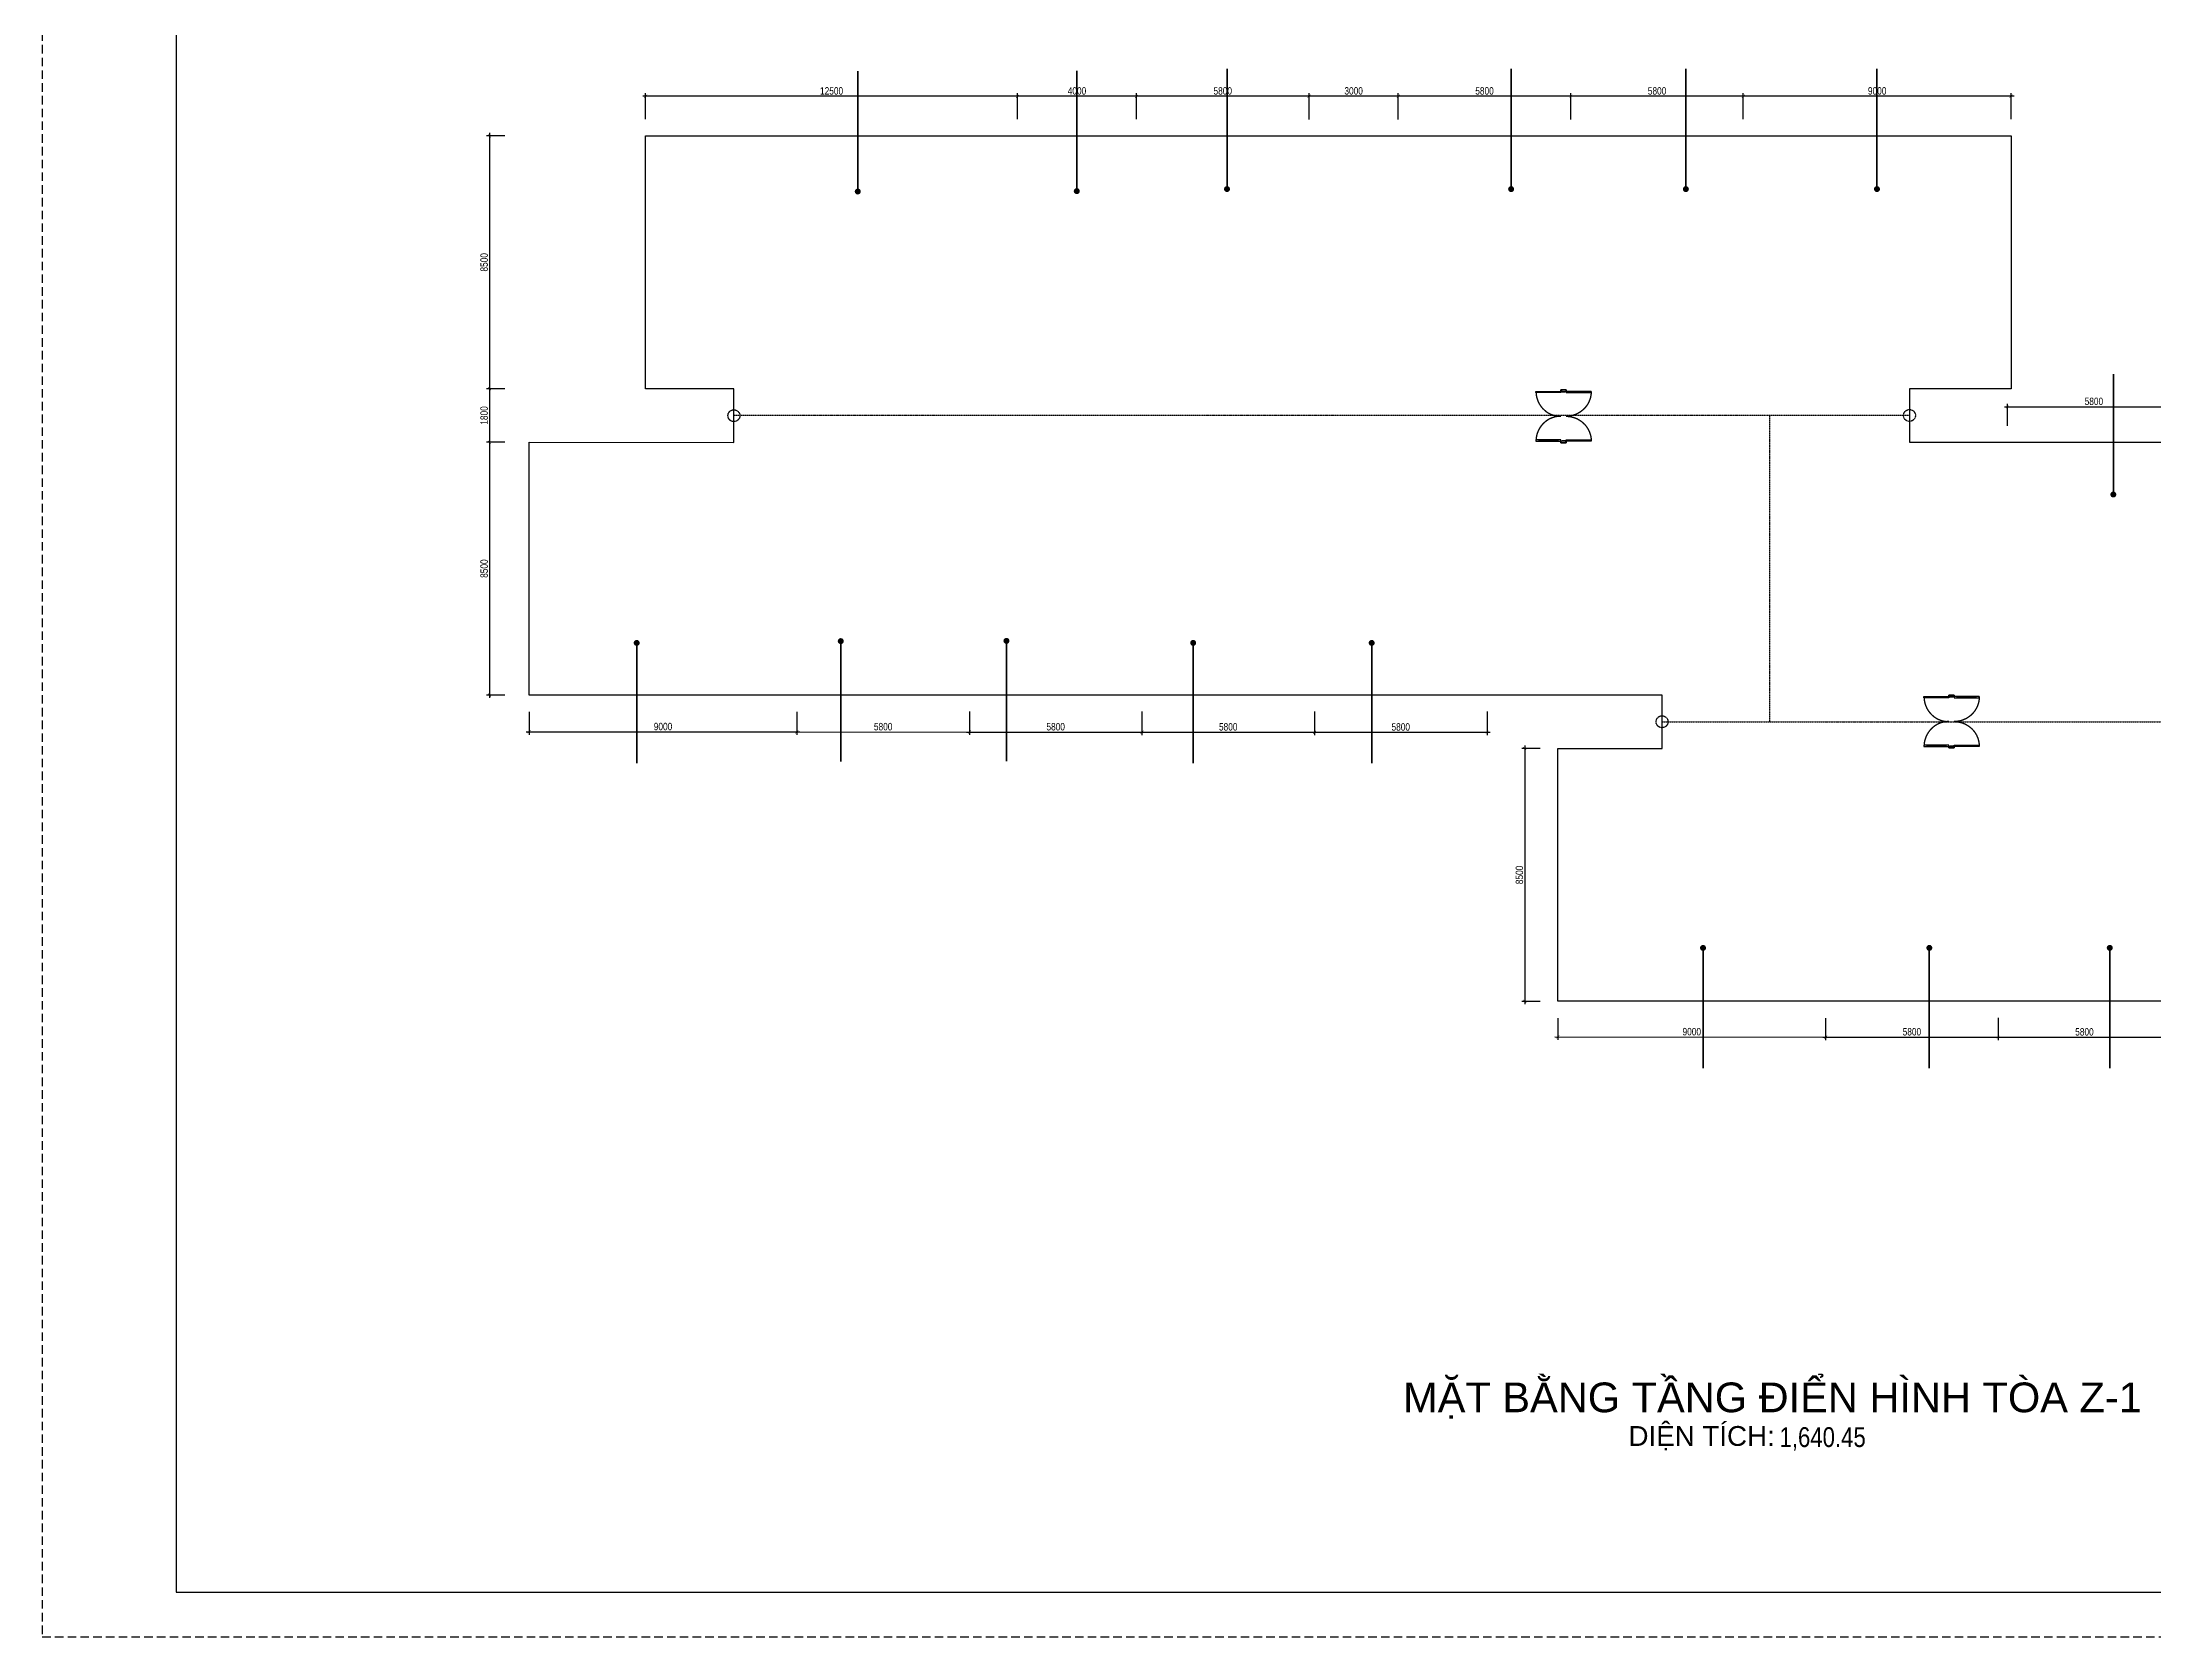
# Model space of a CAD drawing. Header units: millimetres. Extents: x 43 to 126043, y -89269 to -169.
# Drawn here: x 43 to 71025, y -89269 to -35652 of the extents above; entities that cross this region are included whole.
import ezdxf
from ezdxf.enums import TextEntityAlignment as Align

# ---------------------------------------------------------------- set-up
doc = ezdxf.new("R2010")
doc.units = ezdxf.units.MM
doc.linetypes.add('HIDDEN', pattern=[9.525, 6.35, -3.175])
doc.layers.get('0').update_dxf_attribs({"color": 231})
doc.layers.get('DefPoints').update_dxf_attribs({"color": 191})
for name, color, linetype in [('A-DOOR', 142, 'Continuous'), ('MDI-BAO', 1, 'Continuous'), ('S-DIM', 231, 'Continuous')]:
    doc.layers.add(name, color=color, linetype=linetype)
doc.layers.add('A-SHBD', color=7, linetype='Continuous', lineweight=35)
doc.layers.add('A-TEXT', color=255, linetype='Continuous', lineweight=25)
doc.layers.add('MDI-HANHLANG', color=5, linetype='HIDDEN', plot=False)
doc.styles.add('250602-MB CO CAU CĂN HO X1-3A-1$0$style1', font='arial.ttf')
doc.styles.add('VTK_Arial', font='arial.ttf', dxfattribs={"width": 0.8})
doc.dimstyles.new('250602-MB CO CAU CĂN HO X1-3A-1$0$Dim_50', dxfattribs={"dimscale": 50, "dimtxt": 2, "dimasz": 1.5, "dimexe": 1, "dimexo": 0, "dimgap": 1, "dimtad": 1, "dimdec": 0, "dimlfac": -1, "dimzin": 12, "dimdsep": 46, "dimtxsty": '250602-MB CO CAU CĂN HO X1-3A-1$0$style1', "dimblk1": '250602-MB CO CAU CĂN HO X1-3A-1$0$_ARCHTICK', "dimblk2": '250602-MB CO CAU CĂN HO X1-3A-1$0$_ARCHTICK', "dimsah": 1, "dimcen": 1.5, "dimdle": 1.5, "dimclrd": 256, "dimclre": 256, "dimclrt": 2, "dimadec": 1, "dimazin": 3, "dimtm": 1e-09, "dimtfac": 0.416667, "dimtdec": 0, "dimtix": 1, "dimtmove": 2, "dimatfit": 3, "dimfxl": 7, "dimfxlon": 1, "dimtolj": 1, "dimtzin": 0, "dimlwd": -1, "dimlwe": -1, "dimarcsym": 1})
doc.dimstyles.new('A-2.5-DIM100', dxfattribs={"dimscale": 100, "dimtxt": 2.5, "dimasz": 1, "dimexe": 1, "dimexo": 0, "dimgap": 0.5, "dimtad": 1, "dimdec": 0, "dimzin": 12, "dimdsep": 46, "dimtxsty": 'VTK_Arial', "dimblk": 'ARCHTICK', "dimcen": 0, "dimdle": 1, "dimclrd": 256, "dimclre": 256, "dimclrt": 7, "dimadec": 1, "dimazin": 3, "dimtfac": 1, "dimtdec": 0, "dimtmove": 0, "dimatfit": 2, "dimfxl": 20, "dimtolj": 1, "dimtzin": 0, "dimlwd": -1, "dimlwe": -1, "dimarcsym": 0})

# ---------------------------------------------------------------- blocks, each defined once
blk = doc.blocks.new('VTK-A1_BoKhungTen')
at = {"layer": 'DefPoints', "linetype": 'HIDDEN', "ltscale": 0.3}
blk.add_lwpolyline([(0, -594), (840, -594), (840, 0), (0, 0)], close=True, dxfattribs=at)
at = {"layer": 'DefPoints'}
blk.add_lwpolyline([(755, -10), (30, -10), (30, -584), (755, -584)], dxfattribs=at)
blk = doc.blocks.new('*U7')
for p, q in [((-738, -90), (-738, -50)), ((-100, -70), (-738, -70)), ((-100, -90), (-100, -50)), ((-738, -1685), (-738, -1725)), ((-100, -1705), (-738, -1705)), ((-100, -1685), (-100, -1725))]:
    blk.add_line(p, q)
for points in [[(180, 0), (180, -60), (40, -60), (40, -50), (0, -50), (0, 0)], [(0, -50), (0, -90), (-838, -90), (-838, -50)], [(0, -1725), (0, -1685), (-838, -1685), (-838, -1725)], [(180, -1775), (180, -1715), (40, -1715), (40, -1725), (0, -1725), (0, -1775)]]:
    blk.add_lwpolyline(points, close=True)
at = {"linetype": 'HIDDEN', "ltscale": 1000}
for centre, start, end in [((0, -50), 180.00004, 270), ((0, -1725), 90, 179.99996)]:
    blk.add_arc(centre, 838, start, end, dxfattribs=at)
blk = doc.blocks.new('*U8')
for p, q in [((-738, -90), (-738, -50)), ((-100, -70), (-738, -70)), ((-100, -90), (-100, -50)), ((-738, -1685), (-738, -1725)), ((-100, -1705), (-738, -1705)), ((-100, -1685), (-100, -1725))]:
    blk.add_line(p, q)
for points in [[(180, 0), (180, -60), (40, -60), (40, -50), (0, -50), (0, 0)], [(0, -50), (0, -90), (-838, -90), (-838, -50)], [(0, -1725), (0, -1685), (-838, -1685), (-838, -1725)], [(180, -1775), (180, -1715), (40, -1715), (40, -1725), (0, -1725), (0, -1775)]]:
    blk.add_lwpolyline(points, close=True)
at = {"linetype": 'HIDDEN', "ltscale": 1000}
for centre, start, end in [((0, -50), 180.00004, 270), ((0, -1725), 90, 179.99996)]:
    blk.add_arc(centre, 838, start, end, dxfattribs=at)
blk = doc.blocks.new('250602-MB CO CAU CĂN HO X1-3A-1$0$_ARCHTICK')
at = {"color": 0, "linetype": 'ByBlock', "const_width": 0.15}
blk.add_lwpolyline([(-0.5, -0.5), (0.5, 0.5)], dxfattribs=at)
blk = doc.blocks.new('_ArchTick')
at = {"color": 0, "linetype": 'ByBlock', "const_width": 0.15}
blk.add_lwpolyline([(-0.5, -0.5), (0.5, 0.5)], dxfattribs=at)
blk = doc.blocks.new('*D17')
at = {"layer": 'DefPoints', "color": 0, "transparency": 16777216}
for p in [(57228, -37467), (57228, -38235), (66228, -38235)]:
    blk.add_point(p, dxfattribs=at)
at = {"layer": 'S-DIM', "transparency": 16777216}
for p, q in [((66328, -37467), (57128, -37467)), ((57228, -38235), (57228, -37367)), ((66228, -38235), (66228, -37367))]:
    blk.add_line(p, q, dxfattribs=at)
at = {"layer": 'S-DIM', "transparency": 16777216, "xscale": 100, "yscale": 100, "zscale": 100, "rotation": 180}
blk.add_blockref('_ArchTick', (57228, -37467), dxfattribs=at)
at = {"layer": 'S-DIM', "transparency": 16777216, "xscale": 100, "yscale": 100, "zscale": 100}
blk.add_blockref('_ArchTick', (66228, -37467), dxfattribs=at)
at = {"layer": 'S-DIM', "color": 7, "transparency": 16777216, "insert": (61728, -37290), "char_height": 250, "attachment_point": 5, "style": 'VTK_Arial'}
blk.add_mtext('\\A1;9000', dxfattribs=at)
blk = doc.blocks.new('*D18')
at = {"layer": 'DefPoints', "color": 0, "transparency": 16777216}
for p in [(51428, -37467), (51428, -38250), (57228, -38235)]:
    blk.add_point(p, dxfattribs=at)
at = {"layer": 'S-DIM', "transparency": 16777216}
for p, q in [((57328, -37467), (51328, -37467)), ((51428, -38250), (51428, -37367)), ((57228, -38235), (57228, -37367))]:
    blk.add_line(p, q, dxfattribs=at)
at = {"layer": 'S-DIM', "transparency": 16777216, "xscale": 100, "yscale": 100, "zscale": 100, "rotation": 180}
blk.add_blockref('_ArchTick', (51428, -37467), dxfattribs=at)
at = {"layer": 'S-DIM', "transparency": 16777216, "xscale": 100, "yscale": 100, "zscale": 100}
blk.add_blockref('_ArchTick', (57228, -37467), dxfattribs=at)
at = {"layer": 'S-DIM', "color": 7, "transparency": 16777216, "insert": (54328, -37290), "char_height": 250, "attachment_point": 5, "style": 'VTK_Arial'}
blk.add_mtext('\\A1;5800', dxfattribs=at)
blk = doc.blocks.new('*D19')
at = {"layer": 'DefPoints', "color": 0, "transparency": 16777216}
for p in [(45628, -37467), (45628, -38250), (51428, -38250)]:
    blk.add_point(p, dxfattribs=at)
at = {"layer": 'S-DIM', "transparency": 16777216}
for p, q in [((51528, -37467), (45528, -37467)), ((45628, -38250), (45628, -37367)), ((51428, -38250), (51428, -37367))]:
    blk.add_line(p, q, dxfattribs=at)
at = {"layer": 'S-DIM', "transparency": 16777216, "xscale": 100, "yscale": 100, "zscale": 100, "rotation": 180}
blk.add_blockref('_ArchTick', (45628, -37467), dxfattribs=at)
at = {"layer": 'S-DIM', "transparency": 16777216, "xscale": 100, "yscale": 100, "zscale": 100}
blk.add_blockref('_ArchTick', (51428, -37467), dxfattribs=at)
at = {"layer": 'S-DIM', "color": 7, "transparency": 16777216, "insert": (48528, -37290), "char_height": 250, "attachment_point": 5, "style": 'VTK_Arial'}
blk.add_mtext('\\A1;5800', dxfattribs=at)
blk = doc.blocks.new('*D20')
at = {"layer": 'DefPoints', "color": 0, "transparency": 16777216}
for p in [(42628, -37467), (42628, -38250), (45628, -38250)]:
    blk.add_point(p, dxfattribs=at)
at = {"layer": 'S-DIM', "transparency": 16777216}
for p, q in [((45728, -37467), (42528, -37467)), ((42628, -38250), (42628, -37367)), ((45628, -38250), (45628, -37367))]:
    blk.add_line(p, q, dxfattribs=at)
at = {"layer": 'S-DIM', "transparency": 16777216, "xscale": 100, "yscale": 100, "zscale": 100, "rotation": 180}
blk.add_blockref('_ArchTick', (42628, -37467), dxfattribs=at)
at = {"layer": 'S-DIM', "transparency": 16777216, "xscale": 100, "yscale": 100, "zscale": 100}
blk.add_blockref('_ArchTick', (45628, -37467), dxfattribs=at)
at = {"layer": 'S-DIM', "color": 7, "transparency": 16777216, "insert": (44128, -37289), "char_height": 250, "attachment_point": 5, "style": 'VTK_Arial'}
blk.add_mtext('\\A1;3000', dxfattribs=at)
blk = doc.blocks.new('*D21')
at = {"layer": 'DefPoints', "color": 0, "transparency": 16777216}
for p in [(36828, -37467), (36828, -38235), (42628, -38250)]:
    blk.add_point(p, dxfattribs=at)
at = {"layer": 'S-DIM', "transparency": 16777216}
for p, q in [((42728, -37467), (36728, -37467)), ((36828, -38235), (36828, -37367)), ((42628, -38250), (42628, -37367))]:
    blk.add_line(p, q, dxfattribs=at)
at = {"layer": 'S-DIM', "transparency": 16777216, "xscale": 100, "yscale": 100, "zscale": 100, "rotation": 180}
blk.add_blockref('_ArchTick', (36828, -37467), dxfattribs=at)
at = {"layer": 'S-DIM', "transparency": 16777216, "xscale": 100, "yscale": 100, "zscale": 100}
blk.add_blockref('_ArchTick', (42628, -37467), dxfattribs=at)
at = {"layer": 'S-DIM', "color": 7, "transparency": 16777216, "insert": (39728, -37290), "char_height": 250, "attachment_point": 5, "style": 'VTK_Arial'}
blk.add_mtext('\\A1;5800', dxfattribs=at)
blk = doc.blocks.new('*D22')
at = {"layer": 'DefPoints', "color": 0, "transparency": 16777216}
for p in [(32828, -37467), (32828, -38235), (36828, -38235)]:
    blk.add_point(p, dxfattribs=at)
at = {"layer": 'S-DIM', "transparency": 16777216}
for p, q in [((36928, -37467), (32728, -37467)), ((32828, -38235), (32828, -37367)), ((36828, -38235), (36828, -37367))]:
    blk.add_line(p, q, dxfattribs=at)
at = {"layer": 'S-DIM', "transparency": 16777216, "xscale": 100, "yscale": 100, "zscale": 100, "rotation": 180}
blk.add_blockref('_ArchTick', (32828, -37467), dxfattribs=at)
at = {"layer": 'S-DIM', "transparency": 16777216, "xscale": 100, "yscale": 100, "zscale": 100}
blk.add_blockref('_ArchTick', (36828, -37467), dxfattribs=at)
at = {"layer": 'S-DIM', "color": 7, "transparency": 16777216, "insert": (34828, -37290), "char_height": 250, "attachment_point": 5, "style": 'VTK_Arial'}
blk.add_mtext('\\A1;4000', dxfattribs=at)
blk = doc.blocks.new('*D23')
at = {"layer": 'DefPoints', "color": 0, "transparency": 16777216}
for p in [(20328, -37467), (20328, -38235), (32828, -38235)]:
    blk.add_point(p, dxfattribs=at)
at = {"layer": 'S-DIM', "transparency": 16777216}
for p, q in [((32928, -37467), (20228, -37467)), ((20328, -38235), (20328, -37367)), ((32828, -38235), (32828, -37367))]:
    blk.add_line(p, q, dxfattribs=at)
at = {"layer": 'S-DIM', "transparency": 16777216, "xscale": 100, "yscale": 100, "zscale": 100, "rotation": 180}
blk.add_blockref('_ArchTick', (20328, -37467), dxfattribs=at)
at = {"layer": 'S-DIM', "transparency": 16777216, "xscale": 100, "yscale": 100, "zscale": 100}
blk.add_blockref('_ArchTick', (32828, -37467), dxfattribs=at)
at = {"layer": 'S-DIM', "color": 7, "transparency": 16777216, "insert": (26578, -37290), "char_height": 250, "attachment_point": 5, "style": 'VTK_Arial'}
blk.add_mtext('\\A1;12500', dxfattribs=at)
blk = doc.blocks.new('*D24')
at = {"layer": 'DefPoints', "color": 0, "transparency": 16777216}
for p in [(15591, -38802), (15076, -47302), (15591, -47302)]:
    blk.add_point(p, dxfattribs=at)
at = {"layer": 'S-DIM', "transparency": 16777216}
for p, q in [((15591, -38802), (14976, -38802)), ((15076, -38702), (15076, -47402)), ((15591, -47302), (14976, -47302))]:
    blk.add_line(p, q, dxfattribs=at)
at = {"layer": 'S-DIM', "transparency": 16777216, "xscale": 100, "yscale": 100, "zscale": 100}
for p, rotation in [((15076, -38802), 90), ((15076, -47302), 270)]:
    blk.add_blockref('_ArchTick', p, dxfattribs=dict(at, rotation=rotation))
at = {"layer": 'S-DIM', "color": 7, "transparency": 16777216, "insert": (14899, -43052), "char_height": 250, "attachment_point": 5, "rotation": 90, "style": 'VTK_Arial'}
blk.add_mtext('\\A1;8500', dxfattribs=at)
blk = doc.blocks.new('*D25')
at = {"layer": 'DefPoints', "color": 0, "transparency": 16777216}
for p in [(15591, -47302), (15076, -49102), (15591, -49102)]:
    blk.add_point(p, dxfattribs=at)
at = {"layer": 'S-DIM', "transparency": 16777216}
for p, q in [((15591, -47302), (14976, -47302)), ((15076, -47202), (15076, -49202)), ((15591, -49102), (14976, -49102))]:
    blk.add_line(p, q, dxfattribs=at)
at = {"layer": 'S-DIM', "transparency": 16777216, "xscale": 100, "yscale": 100, "zscale": 100}
for p, rotation in [((15076, -47302), 90), ((15076, -49102), 270)]:
    blk.add_blockref('_ArchTick', p, dxfattribs=dict(at, rotation=rotation))
at = {"layer": 'S-DIM', "color": 7, "transparency": 16777216, "insert": (14899, -48202), "char_height": 250, "attachment_point": 5, "rotation": 90, "style": 'VTK_Arial'}
blk.add_mtext('\\A1;1800', dxfattribs=at)
blk = doc.blocks.new('*D26')
at = {"layer": 'DefPoints', "color": 0, "transparency": 16777216}
for p in [(15591, -49102), (15076, -57602), (15591, -57602)]:
    blk.add_point(p, dxfattribs=at)
at = {"layer": 'S-DIM', "transparency": 16777216}
for p, q in [((15591, -49102), (14976, -49102)), ((15076, -49002), (15076, -57702)), ((15591, -57602), (14976, -57602))]:
    blk.add_line(p, q, dxfattribs=at)
at = {"layer": 'S-DIM', "transparency": 16777216, "xscale": 100, "yscale": 100, "zscale": 100}
for p, rotation in [((15076, -49102), 90), ((15076, -57602), 270)]:
    blk.add_blockref('_ArchTick', p, dxfattribs=dict(at, rotation=rotation))
at = {"layer": 'S-DIM', "color": 7, "transparency": 16777216, "insert": (14899, -53352), "char_height": 250, "attachment_point": 5, "rotation": 90, "style": 'VTK_Arial'}
blk.add_mtext('\\A1;8500', dxfattribs=at)
blk = doc.blocks.new('*D27')
at = {"layer": 'DefPoints', "color": 0, "transparency": 16777216}
for p in [(16413, -58163), (25413, -58168), (25412, -58843)]:
    blk.add_point(p, dxfattribs=at)
at = {"layer": 'S-DIM', "transparency": 16777216}
for p, q in [((16413, -58163), (16412, -58938)), ((25413, -58168), (25412, -58943)), ((16312, -58838), (25512, -58843))]:
    blk.add_line(p, q, dxfattribs=at)
at = {"layer": 'S-DIM', "transparency": 16777216, "xscale": 100, "yscale": 100, "zscale": 100}
for p, rotation in [((16412, -58838), 179.9681690146564), ((25412, -58843), 359.9681690146564)]:
    blk.add_blockref('_ArchTick', p, dxfattribs=dict(at, rotation=rotation))
at = {"layer": 'S-DIM', "color": 7, "transparency": 16777216, "insert": (20912, -58663), "char_height": 250, "attachment_point": 5, "rotation": 359.96817, "style": 'VTK_Arial'}
blk.add_mtext('\\A1;9000', dxfattribs=at)
blk = doc.blocks.new('*D28')
at = {"layer": 'DefPoints', "color": 0, "transparency": 16777216}
for p in [(25413, -58168), (31213, -58153), (31212, -58846)]:
    blk.add_point(p, dxfattribs=at)
at = {"layer": 'S-DIM', "transparency": 16777216}
for p, q in [((25413, -58168), (25412, -58943)), ((31213, -58153), (31212, -58946)), ((25312, -58843), (31312, -58846))]:
    blk.add_line(p, q, dxfattribs=at)
at = {"layer": 'S-DIM', "transparency": 16777216, "xscale": 100, "yscale": 100, "zscale": 100}
for p, rotation in [((25412, -58843), 179.9681690146564), ((31212, -58846), 359.9681690146564)]:
    blk.add_blockref('_ArchTick', p, dxfattribs=dict(at, rotation=rotation))
at = {"layer": 'S-DIM', "color": 7, "transparency": 16777216, "insert": (28312, -58667), "char_height": 250, "attachment_point": 5, "rotation": 359.96817, "style": 'VTK_Arial'}
blk.add_mtext('\\A1;5800', dxfattribs=at)
blk = doc.blocks.new('*D29')
at = {"layer": 'DefPoints', "color": 0, "transparency": 16777216}
for p in [(31213, -58153), (37013, -58153), (37012, -58850)]:
    blk.add_point(p, dxfattribs=at)
at = {"layer": 'S-DIM', "transparency": 16777216}
for p, q in [((31213, -58153), (31212, -58946)), ((37013, -58153), (37012, -58950)), ((31112, -58846), (37112, -58850))]:
    blk.add_line(p, q, dxfattribs=at)
at = {"layer": 'S-DIM', "transparency": 16777216, "xscale": 100, "yscale": 100, "zscale": 100}
for p, rotation in [((31212, -58846), 179.9681690146564), ((37012, -58850), 359.9681690146564)]:
    blk.add_blockref('_ArchTick', p, dxfattribs=dict(at, rotation=rotation))
at = {"layer": 'S-DIM', "color": 7, "transparency": 16777216, "insert": (34112, -58670), "char_height": 250, "attachment_point": 5, "rotation": 359.96817, "style": 'VTK_Arial'}
blk.add_mtext('\\A1;5800', dxfattribs=at)
blk = doc.blocks.new('*D30')
at = {"layer": 'DefPoints', "color": 0, "transparency": 16777216}
for p in [(37013, -58153), (42813, -58153), (42812, -58853)]:
    blk.add_point(p, dxfattribs=at)
at = {"layer": 'S-DIM', "transparency": 16777216}
for p, q in [((37013, -58153), (37012, -58950)), ((42813, -58153), (42812, -58953)), ((36912, -58850), (42912, -58853))]:
    blk.add_line(p, q, dxfattribs=at)
at = {"layer": 'S-DIM', "transparency": 16777216, "xscale": 100, "yscale": 100, "zscale": 100}
for p, rotation in [((37012, -58850), 179.9681690146564), ((42812, -58853), 359.9681690146564)]:
    blk.add_blockref('_ArchTick', p, dxfattribs=dict(at, rotation=rotation))
at = {"layer": 'S-DIM', "color": 7, "transparency": 16777216, "insert": (39912, -58674), "char_height": 250, "attachment_point": 5, "rotation": 359.96817, "style": 'VTK_Arial'}
blk.add_mtext('\\A1;5800', dxfattribs=at)
blk = doc.blocks.new('*D31')
at = {"layer": 'DefPoints', "color": 0, "transparency": 16777216}
for p in [(42813, -58153), (48613, -58153), (48612, -58856)]:
    blk.add_point(p, dxfattribs=at)
at = {"layer": 'S-DIM', "transparency": 16777216}
for p, q in [((42813, -58153), (42812, -58953)), ((48613, -58153), (48612, -58956)), ((42712, -58853), (48712, -58856))]:
    blk.add_line(p, q, dxfattribs=at)
at = {"layer": 'S-DIM', "transparency": 16777216, "xscale": 100, "yscale": 100, "zscale": 100}
for p, rotation in [((42812, -58853), 179.9681690146564), ((48612, -58856), 359.9681690146564)]:
    blk.add_blockref('_ArchTick', p, dxfattribs=dict(at, rotation=rotation))
at = {"layer": 'S-DIM', "color": 7, "transparency": 16777216, "insert": (45712, -58677), "char_height": 250, "attachment_point": 5, "rotation": 359.96817, "style": 'VTK_Arial'}
blk.add_mtext('\\A1;5800', dxfattribs=at)
blk = doc.blocks.new('*D32')
at = {"layer": 'DefPoints', "color": 0, "transparency": 16777216}
for p in [(50395, -59402), (49879, -67902), (50395, -67902)]:
    blk.add_point(p, dxfattribs=at)
at = {"layer": 'S-DIM', "transparency": 16777216}
for p, q in [((50395, -59402), (49779, -59402)), ((49879, -59302), (49879, -68002)), ((50395, -67902), (49779, -67902))]:
    blk.add_line(p, q, dxfattribs=at)
at = {"layer": 'S-DIM', "transparency": 16777216, "xscale": 100, "yscale": 100, "zscale": 100}
for p, rotation in [((49879, -59402), 90), ((49879, -67902), 270)]:
    blk.add_blockref('_ArchTick', p, dxfattribs=dict(at, rotation=rotation))
at = {"layer": 'S-DIM', "color": 7, "transparency": 16777216, "insert": (49701, -63652), "char_height": 250, "attachment_point": 5, "rotation": 90, "style": 'VTK_Arial'}
blk.add_mtext('\\A1;8500', dxfattribs=at)
blk = doc.blocks.new('*D33')
at = {"layer": 'DefPoints', "color": 0, "transparency": 16777216}
for p in [(50995, -68463), (59995, -68468), (59995, -69103)]:
    blk.add_point(p, dxfattribs=at)
at = {"layer": 'S-DIM', "transparency": 16777216}
for p, q in [((50995, -68463), (50995, -69198)), ((59995, -68468), (59995, -69203)), ((50895, -69098), (60095, -69103))]:
    blk.add_line(p, q, dxfattribs=at)
at = {"layer": 'S-DIM', "transparency": 16777216, "xscale": 100, "yscale": 100, "zscale": 100}
for p, rotation in [((50995, -69098), 179.9681690146564), ((59995, -69103), 359.9681690146564)]:
    blk.add_blockref('_ArchTick', p, dxfattribs=dict(at, rotation=rotation))
at = {"layer": 'S-DIM', "color": 7, "transparency": 16777216, "insert": (55495, -68923), "char_height": 250, "attachment_point": 5, "rotation": 359.96817, "style": 'VTK_Arial'}
blk.add_mtext('\\A1;9000', dxfattribs=at)
blk = doc.blocks.new('*D34')
at = {"layer": 'DefPoints', "color": 0, "transparency": 16777216}
for p in [(59995, -68468), (65795, -68453), (65795, -69106)]:
    blk.add_point(p, dxfattribs=at)
at = {"layer": 'S-DIM', "transparency": 16777216}
for p, q in [((59995, -68468), (59995, -69203)), ((65795, -68453), (65795, -69206)), ((59895, -69103), (65895, -69106))]:
    blk.add_line(p, q, dxfattribs=at)
at = {"layer": 'S-DIM', "transparency": 16777216, "xscale": 100, "yscale": 100, "zscale": 100}
for p, rotation in [((59995, -69103), 179.9681690146564), ((65795, -69106), 359.9681690146564)]:
    blk.add_blockref('_ArchTick', p, dxfattribs=dict(at, rotation=rotation))
at = {"layer": 'S-DIM', "color": 7, "transparency": 16777216, "insert": (62895, -68927), "char_height": 250, "attachment_point": 5, "rotation": 359.96817, "style": 'VTK_Arial'}
blk.add_mtext('\\A1;5800', dxfattribs=at)
blk = doc.blocks.new('*D35')
at = {"layer": 'DefPoints', "color": 0, "transparency": 16777216}
for p in [(65795, -68453), (71595, -68468), (71595, -69109)]:
    blk.add_point(p, dxfattribs=at)
at = {"layer": 'S-DIM', "transparency": 16777216}
for p, q in [((65795, -68453), (65795, -69206)), ((71595, -68468), (71595, -69209)), ((65695, -69106), (71695, -69109))]:
    blk.add_line(p, q, dxfattribs=at)
at = {"layer": 'S-DIM', "transparency": 16777216, "xscale": 100, "yscale": 100, "zscale": 100}
for p, rotation in [((65795, -69106), 179.9681690146564), ((71595, -69109), 359.9681690146564)]:
    blk.add_blockref('_ArchTick', p, dxfattribs=dict(at, rotation=rotation))
at = {"layer": 'S-DIM', "color": 7, "transparency": 16777216, "insert": (68695, -68930), "char_height": 250, "attachment_point": 5, "rotation": 359.96817, "style": 'VTK_Arial'}
blk.add_mtext('\\A1;5800', dxfattribs=at)
blk = doc.blocks.new('*D41')
at = {"layer": 'DefPoints', "color": 0, "transparency": 16777216}
for p in [(71913, -47907), (66113, -48550), (71913, -48550)]:
    blk.add_point(p, dxfattribs=at)
at = {"layer": 'S-DIM', "transparency": 16777216}
for p, q in [((66013, -47907), (72013, -47907)), ((66113, -48550), (66113, -47807)), ((71913, -48550), (71913, -47807))]:
    blk.add_line(p, q, dxfattribs=at)
at = {"layer": 'S-DIM', "transparency": 16777216, "xscale": 100, "yscale": 100, "zscale": 100, "rotation": 180}
blk.add_blockref('_ArchTick', (66113, -47907), dxfattribs=at)
at = {"layer": 'S-DIM', "transparency": 16777216, "xscale": 100, "yscale": 100, "zscale": 100}
blk.add_blockref('_ArchTick', (71913, -47907), dxfattribs=at)
at = {"layer": 'S-DIM', "color": 7, "transparency": 16777216, "insert": (69013, -47729), "char_height": 250, "attachment_point": 5, "style": 'VTK_Arial'}
blk.add_mtext('\\A1;5800', dxfattribs=at)

msp = doc.modelspace()

# ---------------------------------------------------------------- linework, layer by layer
at = {"layer": 'MDI-BAO', "elevation": 0}
msp.add_lwpolyline([(20327.9, -38801.7), (66227.9, -38801.7), (66227.7, -47301.7), (62812.7, -47301.7), (62812.7, -49101.7), (97712.7, -49101.7), (97712.7, -57601.7), (93347, -57601.7), (93347, -59401.7), (100195.2, -59401.7), (100195.2, -67901.7), (50995.2, -67901.7), (50995.2, -59401.7), (54495.2, -59401.7), (54495.2, -57601.7), (16412.7, -57601.7), (16412.7, -49101.7), (23295.8, -49109.1), (23294, -47311.1), (20327.9, -47301.7)], close=True, dxfattribs=at)
at = {"layer": 'MDI-HANHLANG'}
for p, q in [((62812.7, -48201.7), (23294.9, -48201.7)), ((58112.7, -48201.7), (58112.7, -58501.7)), ((54495.2, -58501.7), (93347, -58501.7))]:
    msp.add_line(p, q, dxfattribs=at)
for centre in [(23294.9, -48210.1), (62812.7, -48201.7), (54495.2, -58501.7)]:
    msp.add_circle(centre, 200, dxfattribs=at)

# ---------------------------------------------------------------- block references
at = {"layer": 'A-DOOR'}
for p in [(51094.7, -47341.9), (64138.9, -57607.4)]:
    msp.add_blockref('*U8', p, dxfattribs=at)
at = {"layer": 'A-DOOR', "xscale": -1}
for p in [(51274.7, -47341.9), (64318.9, -57607.4)]:
    msp.add_blockref('*U7', p, dxfattribs=at)
at = {"layer": 'DefPoints', "xscale": 150, "yscale": 150, "zscale": 150}
msp.add_blockref('VTK-A1_BoKhungTen', (43.4, -168.9), dxfattribs=at)

# ---------------------------------------------------------------- texts
at = {"layer": 'A-TEXT', "style": 'VTK_Arial'}
msp.add_text('MẶT BẰNG TẦNG ĐIỂN HÌNH TÒA Z-1', height=1000, dxfattribs=at).set_placement((58207.2, -81719.1), align=Align.CENTER)
msp.add_text('DIỆN TÍCH:', height=666.67, dxfattribs=at).set_placement((53368.8, -82850.2))
at = {"layer": 'A-TEXT', "style": 'VTK_Arial', "width": 0.8}
msp.add_text('1,640.45', height=666.67, dxfattribs=at).set_placement((58443.9, -82888.1))

# ---------------------------------------------------------------- dimensions: what is measured, and where the dimension line sits
at = {"layer": 'S-DIM'}
for base, p1, p2, picture, middle in [((20327.9, -37467.1), (32827.9, -38235.1), (20327.9, -38235.1), '*D23', (26577.9, -37289.5)), ((32827.9, -37467.1), (36827.9, -38235.1), (32827.9, -38235.1), '*D22', (34827.9, -37289.5)), ((36827.9, -37467.1), (42627.9, -38250.1), (36827.9, -38235.1), '*D21', (39727.9, -37289.5)), ((42627.9, -37467.1), (45627.9, -38250.1), (42627.9, -38250.1), '*D20', (44127.9, -37289.4)), ((45627.9, -37467.1), (51427.9, -38250.1), (45627.9, -38250.1), '*D19', (48527.9, -37289.5)), ((51427.9, -37467.1), (57227.9, -38235.1), (51427.9, -38250.1), '*D18', (54327.9, -37289.5))]:
    dim = msp.add_linear_dim(base=base, p1=p1, p2=p2, dimstyle='A-2.5-DIM100', override={"dimpost": '\\X', "dimtmove": 1}, dxfattribs=at)
    dim.commit()
    dim.dimension.update_dxf_attribs({"geometry": picture, "text_midpoint": middle})
for p1, p2, distance, picture, middle in [((66227.9, -38235.1), (57227.9, -38235.1), -768, '*D17', (61727.9, -37289.5)), ((15591.2, -38801.7), (15591.2, -47301.7), -514.9, '*D24', (14898.7, -43051.7)), ((66112.7, -48550.1), (71912.7, -48550.1), 643.6, '*D41', (69012.7, -47728.9)), ((16412.7, -58163.3), (25412.7, -58168.3), -674.9, '*D27', (20912.4, -58663)), ((50395.2, -59401.7), (50395.2, -67901.7), -516.6, '*D32', (49700.9, -63651.7)), ((50995.2, -68463.3), (59995.2, -68468.3), -634.5, '*D33', (55494.9, -68922.6))]:
    dim = msp.add_aligned_dim(p1=p1, p2=p2, distance=distance, dimstyle='A-2.5-DIM100', override={"dimpost": '\\X'}, dxfattribs=at)
    dim.commit()
    dim.dimension.update_dxf_attribs({"geometry": picture, "text_midpoint": middle})
for base, p1, p2, angle, picture, middle in [((15076.3, -49101.7), (15591.2, -47301.7), (15591.2, -49101.7), 90, '*D25', (14898.7, -48201.7)), ((15076.3, -57601.7), (15591.2, -49101.7), (15591.2, -57601.7), 90, '*D26', (14898.7, -53351.7)), ((31212.3, -58846.4), (25412.7, -58168.3), (31212.7, -58153.3), 179.968169, '*D28', (28312.4, -58667.2)), ((37012.3, -58849.6), (31212.7, -58153.3), (37012.7, -58153.3), 179.968169, '*D29', (34112.4, -58670.4)), ((42812.3, -58852.9), (37012.7, -58153.3), (42812.7, -58153.3), 179.968169, '*D30', (39912.4, -58673.6)), ((48612.3, -58856.1), (42812.7, -58153.3), (48612.7, -58153.3), 179.968169, '*D31', (45712.4, -58676.8)), ((65794.8, -69106), (59995.2, -68468.3), (65795.2, -68453.3), 179.968169, '*D34', (62894.9, -68926.8)), ((71594.8, -69109.2), (65795.2, -68453.3), (71595.2, -68468.3), 179.968169, '*D35', (68694.9, -68930))]:
    dim = msp.add_linear_dim(base=base, p1=p1, p2=p2, angle=angle, dimstyle='A-2.5-DIM100', override={"dimpost": '\\X', "dimtmove": 1}, dxfattribs=at)
    dim.commit()
    dim.dimension.update_dxf_attribs({"geometry": picture, "text_midpoint": middle})

# ---------------------------------------------------------------- leaders
at = {"layer": 'A-SHBD'}
for points in [[(27458.6, -40672.4), (27458.6, -36625.1)], [(34820.7, -40657.8), (34820.7, -36610.4)], [(39870.9, -40589.9), (39870.9, -36542.6)], [(49421.9, -40589.9), (49421.9, -36542.6)], [(55296.5, -40589.9), (55296.5, -36542.6)], [(61720.3, -40590.2), (61720.3, -36542.9)], [(69666.2, -50860.2, 0), (69666.2, -46812.9, 0)], [(20026.8, -55849.6, 0), (20026.8, -59896.9, 0)], [(26886.8, -55789.6, 0), (26886.8, -59836.9, 0)], [(32456.9, -55782.1, 0), (32456.8, -59829.4, 0)], [(38734.4, -55849.6, 0), (38734.3, -59896.9, 0)], [(44734.4, -55849.6, 0), (44734.3, -59896.9, 0)], [(55873.7, -66104.6, 0), (55873.7, -70151.9, 0)], [(63480.6, -66104.6, 0), (63480.6, -70151.9, 0)], [(69545.8, -66104.6, 0), (69545.8, -70151.9, 0)]]:
    msp.add_leader(points, dimstyle='250602-MB CO CAU CĂN HO X1-3A-1$0$Dim_50', override={"dimasz": 4, "dimtad": 0, "dimldrblk": 'Dot', "dimtfill": 1}, dxfattribs=at)

doc.saveas('drawing.dxf')
